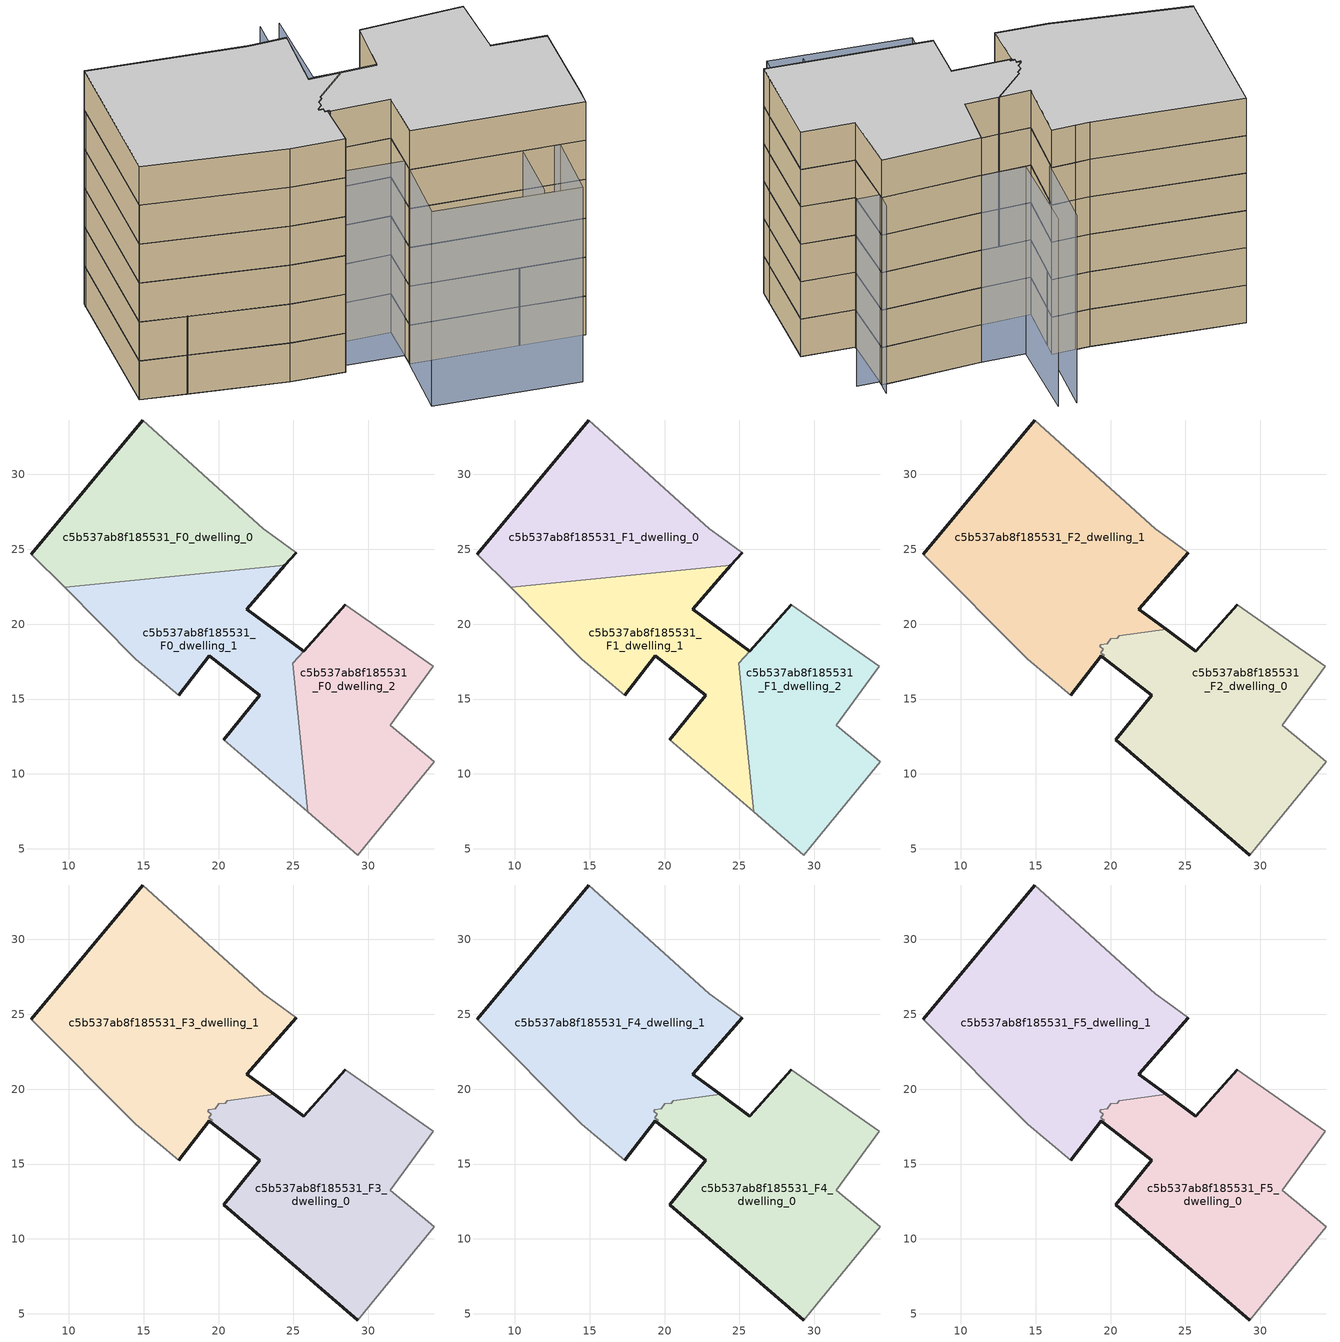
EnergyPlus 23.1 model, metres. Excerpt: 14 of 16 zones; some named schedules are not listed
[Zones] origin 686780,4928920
c5b537ab8f185531_F0_dwelling_0
 floor ground (EU_floor_Construction): 24.43,23.92 25.17,24.76 23.81,25.75 22.98,26.37 14.94,33.62 7.51,24.68 9.72,22.45 z0
 wall outside (EU_wall_Construction): 25.17,24.76 24.43,23.92 / 7.51,24.68 14.94,33.62 z0:3
 wall adiabatic (EU_wall_Construction): 14.94,33.62 22.98,26.37 23.81,25.75 25.17,24.76 / 9.72,22.45 7.51,24.68 z0:3
 wall to c5b537ab8f185531_F0_dwelling_1 (EU_wall_Construction): 24.43,23.92 9.72,22.45 z0:3
c5b537ab8f185531_F0_dwelling_1
 floor ground (EU_floor_Construction): 25.94,7.47 24.95,17.38 25.67,18.19 21.88,21.01 24.43,23.92 9.72,22.45 14.48,17.65 17.35,15.25 19.36,17.89 22.76,15.26 20.34,12.29 z0
 wall outside (EU_wall_Construction): 24.43,23.92 21.88,21.01 25.67,18.19 / 20.34,12.29 22.76,15.26 19.36,17.89 17.35,15.25 z0:3
 wall adiabatic (EU_wall_Construction): 25.94,7.47 20.34,12.29 / 17.35,15.25 14.48,17.65 9.72,22.45 z0:3
 wall to c5b537ab8f185531_F0_dwelling_2 (EU_wall_Construction): 25.67,18.19 24.95,17.38 / 24.95,17.37 25.94,7.47 z0:3
c5b537ab8f185531_F0_dwelling_2
 floor ground (EU_floor_Construction): 30.15,5.63 34.38,10.8 31.47,13.26 34.34,17.18 28.47,21.3 24.95,17.37 25.94,7.47 29.28,4.59 z0
 wall outside (EU_wall_Construction): 25.67,18.19 28.47,21.3 z0:3
 wall adiabatic (EU_wall_Construction): 28.47,21.3 34.34,17.18 31.47,13.26 34.38,10.8 30.15,5.63 29.28,4.59 25.94,7.47 z0:3
c5b537ab8f185531_F1_dwelling_0
 floor to c5b537ab8f185531_F0_dwelling_0 (EU_floor_Construction): 24.43,23.92 25.17,24.76 23.81,25.75 22.98,26.37 14.94,33.62 7.51,24.68 9.72,22.45 z3
 wall outside (EU_wall_Construction): 25.17,24.76 24.43,23.92 / 7.51,24.68 14.94,33.62 z3:6
 wall adiabatic (EU_wall_Construction): 14.94,33.62 22.98,26.37 23.81,25.75 25.17,24.76 / 9.72,22.45 7.51,24.68 z3:6
 wall to c5b537ab8f185531_F1_dwelling_1 (EU_wall_Construction): 24.43,23.92 9.72,22.45 z3:6
c5b537ab8f185531_F1_dwelling_1
 floor to c5b537ab8f185531_F0_dwelling_1 (EU_floor_Construction): 25.94,7.47 24.95,17.38 25.67,18.19 21.88,21.01 24.43,23.92 9.72,22.45 14.48,17.65 17.35,15.25 19.36,17.89 22.76,15.26 20.34,12.29 z3
 wall outside (EU_wall_Construction): 24.43,23.92 21.88,21.01 25.67,18.19 / 20.34,12.29 22.76,15.26 19.36,17.89 17.35,15.25 z3:6
 wall adiabatic (EU_wall_Construction): 25.94,7.47 20.34,12.29 / 17.35,15.25 14.48,17.65 9.72,22.45 z3:6
 wall to c5b537ab8f185531_F1_dwelling_2 (EU_wall_Construction): 25.67,18.19 24.95,17.38 / 24.95,17.37 25.94,7.47 z3:6
c5b537ab8f185531_F1_dwelling_2
 floor to c5b537ab8f185531_F0_dwelling_2 (EU_floor_Construction): 30.15,5.63 34.38,10.8 31.47,13.26 34.34,17.18 28.47,21.3 24.95,17.37 25.94,7.47 29.28,4.59 z3
 wall outside (EU_wall_Construction): 25.67,18.19 28.47,21.3 z3:6
 wall adiabatic (EU_wall_Construction): 28.47,21.3 34.34,17.18 31.47,13.26 34.38,10.8 30.15,5.63 29.28,4.59 25.94,7.47 z3:6
c5b537ab8f185531_F2_dwelling_0
 floor to c5b537ab8f185531_F1_dwelling_2 (EU_floor_Construction): 30.15,5.63 34.38,10.8 31.47,13.26 34.34,17.18 28.47,21.3 24.95,17.38 25.94,7.47 29.28,4.59 z6
 floor to c5b537ab8f185531_F1_dwelling_1 (EU_floor_Construction): 25.94,7.47 24.95,17.38 25.67,18.19 23.71,19.65 20.57,19.23 20.45,19.07 20.03,19.01 19.77,18.67 19.35,18.62 19.28,18.52 19.51,18.34 19.33,18.1 19.57,17.91 19.48,17.79 22.76,15.26 20.34,12.29 z6
 wall outside (EU_wall_Construction): 29.28,4.59 20.34,12.29 22.76,15.26 19.48,17.79 / 23.71,19.65 25.67,18.19 28.47,21.3 z6:9
 wall adiabatic (EU_wall_Construction): 28.47,21.3 34.34,17.18 31.47,13.26 34.38,10.8 30.15,5.63 29.28,4.59 z6:9
 wall to c5b537ab8f185531_F2_dwelling_1 (EU_wall_Construction): 19.48,17.79 19.57,17.91 19.33,18.1 19.51,18.34 19.28,18.52 19.35,18.62 19.77,18.67 20.03,19.01 20.45,19.07 20.57,19.23 23.71,19.65 z6:9
c5b537ab8f185531_F2_dwelling_1
 floor to c5b537ab8f185531_F1_dwelling_0 (EU_floor_Construction): 24.43,23.92 25.17,24.76 23.81,25.75 22.98,26.37 14.94,33.62 7.51,24.68 9.72,22.45 z6
 floor to c5b537ab8f185531_F1_dwelling_1 (EU_floor_Construction): 23.71,19.65 21.88,21.01 24.43,23.92 9.72,22.45 14.48,17.65 17.35,15.25 19.36,17.89 19.48,17.79 19.57,17.91 19.33,18.1 19.51,18.34 19.28,18.52 19.35,18.62 19.77,18.67 20.03,19.01 20.45,19.07 20.57,19.23 z6
 wall outside (EU_wall_Construction): 19.48,17.79 19.36,17.89 17.35,15.25 / 7.51,24.68 14.94,33.62 / 25.17,24.76 21.88,21.01 23.71,19.65 z6:9
 wall adiabatic (EU_wall_Construction): 17.35,15.25 14.48,17.65 7.51,24.68 / 14.94,33.62 22.98,26.37 23.81,25.75 25.17,24.76 z6:9
c5b537ab8f185531_F3_dwelling_0
 floor to c5b537ab8f185531_F2_dwelling_0 (EU_floor_Construction): 30.15,5.63 34.38,10.8 31.47,13.26 34.34,17.18 28.47,21.3 25.67,18.19 23.71,19.65 20.57,19.23 20.45,19.07 20.03,19.01 19.77,18.67 19.35,18.62 19.28,18.52 19.51,18.34 19.33,18.1 19.57,17.91 19.48,17.79 22.76,15.26 20.34,12.29 29.28,4.59 z9
 wall outside (EU_wall_Construction): 29.28,4.59 20.34,12.29 22.76,15.26 19.48,17.79 / 23.71,19.65 25.67,18.19 28.47,21.3 z9:12
 wall adiabatic (EU_wall_Construction): 28.47,21.3 34.34,17.18 31.47,13.26 34.38,10.8 30.15,5.63 29.28,4.59 z9:12
 wall to c5b537ab8f185531_F3_dwelling_1 (EU_wall_Construction): 19.48,17.79 19.57,17.91 19.33,18.1 19.51,18.34 19.28,18.52 19.35,18.62 19.77,18.67 20.03,19.01 20.45,19.07 20.57,19.23 23.71,19.65 z9:12
c5b537ab8f185531_F3_dwelling_1
 floor to c5b537ab8f185531_F2_dwelling_1 (EU_floor_Construction): 23.71,19.65 21.88,21.01 25.17,24.76 23.81,25.75 22.98,26.37 14.94,33.62 7.51,24.68 14.48,17.65 17.35,15.25 19.36,17.89 19.48,17.79 19.57,17.91 19.33,18.1 19.51,18.34 19.28,18.52 19.35,18.62 19.77,18.67 20.03,19.01 20.45,19.07 20.57,19.23 z9
 wall outside (EU_wall_Construction): 19.48,17.79 19.36,17.89 17.35,15.25 / 7.51,24.68 14.94,33.62 / 25.17,24.76 21.88,21.01 23.71,19.65 z9:12
 wall adiabatic (EU_wall_Construction): 17.35,15.25 14.48,17.65 7.51,24.68 / 14.94,33.62 22.98,26.37 23.81,25.75 25.17,24.76 z9:12
c5b537ab8f185531_F4_dwelling_0
 floor to c5b537ab8f185531_F3_dwelling_0 (EU_floor_Construction): 30.15,5.63 34.38,10.8 31.47,13.26 34.34,17.18 28.47,21.3 25.67,18.19 23.71,19.65 20.57,19.23 20.45,19.07 20.03,19.01 19.77,18.67 19.35,18.62 19.28,18.52 19.51,18.34 19.33,18.1 19.57,17.91 19.48,17.79 22.76,15.26 20.34,12.29 29.28,4.59 z12
 wall outside (EU_wall_Construction): 29.28,4.59 20.34,12.29 22.76,15.26 19.48,17.79 / 23.71,19.65 25.67,18.19 28.47,21.3 z12:15
 wall adiabatic (EU_wall_Construction): 28.47,21.3 34.34,17.18 31.47,13.26 34.38,10.8 30.15,5.63 29.28,4.59 z12:15
 wall to c5b537ab8f185531_F4_dwelling_1 (EU_wall_Construction): 19.48,17.79 19.57,17.91 19.33,18.1 19.51,18.34 19.28,18.52 19.35,18.62 19.77,18.67 20.03,19.01 20.45,19.07 20.57,19.23 23.71,19.65 z12:15
c5b537ab8f185531_F4_dwelling_1
 floor to c5b537ab8f185531_F3_dwelling_1 (EU_floor_Construction): 23.71,19.65 21.88,21.01 25.17,24.76 23.81,25.75 22.98,26.37 14.94,33.62 7.51,24.68 14.48,17.65 17.35,15.25 19.36,17.89 19.48,17.79 19.57,17.91 19.33,18.1 19.51,18.34 19.28,18.52 19.35,18.62 19.77,18.67 20.03,19.01 20.45,19.07 20.57,19.23 z12
 wall outside (EU_wall_Construction): 19.48,17.79 19.36,17.89 17.35,15.25 / 7.51,24.68 14.94,33.62 / 25.17,24.76 21.88,21.01 23.71,19.65 z12:15
 wall adiabatic (EU_wall_Construction): 17.35,15.25 14.48,17.65 7.51,24.68 / 14.94,33.62 22.98,26.37 23.81,25.75 25.17,24.76 z12:15
c5b537ab8f185531_F5_dwelling_0
 floor to c5b537ab8f185531_F4_dwelling_0 (EU_floor_Construction): 30.15,5.63 34.38,10.8 31.47,13.26 34.34,17.18 28.47,21.3 25.67,18.19 23.71,19.65 20.57,19.23 20.45,19.07 20.03,19.01 19.77,18.67 19.35,18.62 19.28,18.52 19.51,18.34 19.33,18.1 19.57,17.91 19.48,17.79 22.76,15.26 20.34,12.29 29.28,4.59 z15
 wall outside (EU_wall_Construction): 29.28,4.59 20.34,12.29 22.76,15.26 19.48,17.79 / 23.71,19.65 25.67,18.19 28.47,21.3 z15:18
 wall adiabatic (EU_wall_Construction): 28.47,21.3 34.34,17.18 31.47,13.26 34.38,10.8 30.15,5.63 29.28,4.59 z15:18
 wall to c5b537ab8f185531_F5_dwelling_1 (EU_wall_Construction): 19.48,17.79 19.57,17.91 19.33,18.1 19.51,18.34 19.28,18.52 19.35,18.62 19.77,18.67 20.03,19.01 20.45,19.07 20.57,19.23 23.71,19.65 z15:18
 ceiling to c5b537ab8f185531_F6_dwelling_0 (EU_floor_Construction): 34.34,17.18 31.47,13.26 34.38,10.8 30.15,5.63 29.28,4.59 20.34,12.29 22.76,15.26 19.48,17.79 19.57,17.91 19.33,18.1 19.51,18.34 19.28,18.52 19.35,18.62 19.77,18.67 20.03,19.01 20.45,19.07 20.57,19.23 23.71,19.65 25.67,18.19 28.47,21.3 z18
c5b537ab8f185531_F5_dwelling_1
 floor to c5b537ab8f185531_F4_dwelling_1 (EU_floor_Construction): 23.71,19.65 21.88,21.01 25.17,24.76 23.81,25.75 22.98,26.37 14.94,33.62 7.51,24.68 14.48,17.65 17.35,15.25 19.36,17.89 19.48,17.79 19.57,17.91 19.33,18.1 19.51,18.34 19.28,18.52 19.35,18.62 19.77,18.67 20.03,19.01 20.45,19.07 20.57,19.23 z15
 wall outside (EU_wall_Construction): 19.48,17.79 19.36,17.89 17.35,15.25 / 7.51,24.68 14.94,33.62 / 25.17,24.76 21.88,21.01 23.71,19.65 z15:18
 wall adiabatic (EU_wall_Construction): 17.35,15.25 14.48,17.65 7.51,24.68 / 14.94,33.62 22.98,26.37 23.81,25.75 25.17,24.76 z15:18
 ceiling to c5b537ab8f185531_F6_dwelling_1 (EU_floor_Construction): 22.98,26.37 23.81,25.75 25.17,24.76 21.88,21.01 23.71,19.65 20.57,19.23 20.45,19.07 20.03,19.01 19.77,18.67 19.35,18.62 19.28,18.52 19.51,18.34 19.33,18.1 19.57,17.91 19.48,17.79 19.36,17.89 17.35,15.25 14.48,17.65 7.51,24.68 14.94,33.62 z18
shading: 23.05,3.76 35,17.95 / 35.37,15.86 26,23.26 / 26,23.26 30.11,28.46 / 7.51,24.68 21.23,12.9 / 29.11,29.26 25.1,24.56 / 25.1,24.56 14.72,33.4 / 17.03,8.49 20.38,12.34 / 20.38,12.34 27.98,5.7 / 27.98,5.7 24.63,1.86 / 24.63,1.86 17.03,8.49 z0:15
[Building]
EU S2 Campaign: North Axis=0; Terrain=City; Solar Distribution=FullExterior
[Site:Location]
Bologna: Latitude=44.5; Longitude=11.25; Time Zone=1; Elevation=37
[SizingPeriod:WeatherFileDays]
AnnualSizingPeriod: Begin Month=1; Begin Day of Month=1; End Month=12; End Day of Month=31; Day of Week for Start Day=Monday; Use Weather File Daylight Saving Period=No; Use Weather File Rain and Snow Indicators=No
[MATERIAL]
EU_InternalMass_Material: Roughness=MediumRough; Thickness=0.1; Conductivity=1; Density=1800; Specific Heat=900; Thermal Absorptance=0.9; Solar Absorptance=0.7; Visible Absorptance=0.7
[MATERIAL:NOMASS] Roughness=MediumRough; Thermal Absorptance=0.9; Solar Absorptance=0.7; Visible Absorptance=0.7
Name | Thermal Resistance
EU_wall_NoMass | 0.905828
EU_floor_NoMass | 0.67114
[CONSTRUCTION]
EU_wall_Construction: EU_wall_NoMass
EU_floor_Construction: EU_floor_NoMass
EU_InternalMass_Construction: EU_InternalMass_Material
[ZONE] Type=1; Multiplier=1; Ceiling Height=autocalculate; Floor Area=autocalculate; Part of Total Floor Area=Yes
Name | Volume
c5b537ab8f185531_F0_dwelling_0; c5b537ab8f185531_F1_dwelling_0 | 307.897
c5b537ab8f185531_F2_dwelling_0; c5b537ab8f185531_F3_dwelling_0; c5b537ab8f185531_F4_dwelling_0; c5b537ab8f185531_F5_dwelling_0 | 428.525
c5b537ab8f185531_F0_dwelling_1; c5b537ab8f185531_F1_dwelling_1 | 309.661
c5b537ab8f185531_F2_dwelling_1; c5b537ab8f185531_F3_dwelling_1; c5b537ab8f185531_F4_dwelling_1; c5b537ab8f185531_F5_dwelling_1 | 491.433
c5b537ab8f185531_F0_dwelling_2; c5b537ab8f185531_F1_dwelling_2 | 302.355
[INTERNALMASS] Construction=EU_InternalMass_Construction
Name | Zone or ZoneList | Surface Area
c5b537ab8f185531_F0_dwelling_0_EU_InternalMass | c5b537ab8f185531_F0_dwelling_0 | 102.632
c5b537ab8f185531_F0_dwelling_1_EU_InternalMass | c5b537ab8f185531_F0_dwelling_1 | 103.218
c5b537ab8f185531_F0_dwelling_2_EU_InternalMass | c5b537ab8f185531_F0_dwelling_2 | 100.796
c5b537ab8f185531_F1_dwelling_0_EU_InternalMass | c5b537ab8f185531_F1_dwelling_0 | 102.632
c5b537ab8f185531_F1_dwelling_1_EU_InternalMass | c5b537ab8f185531_F1_dwelling_1 | 103.218
c5b537ab8f185531_F1_dwelling_2_EU_InternalMass | c5b537ab8f185531_F1_dwelling_2 | 100.796
c5b537ab8f185531_F2_dwelling_0_EU_InternalMass | c5b537ab8f185531_F2_dwelling_0 | 142.842
c5b537ab8f185531_F2_dwelling_1_EU_InternalMass | c5b537ab8f185531_F2_dwelling_1 | 163.811
c5b537ab8f185531_F3_dwelling_0_EU_InternalMass | c5b537ab8f185531_F3_dwelling_0 | 142.842
c5b537ab8f185531_F3_dwelling_1_EU_InternalMass | c5b537ab8f185531_F3_dwelling_1 | 163.811
c5b537ab8f185531_F4_dwelling_0_EU_InternalMass | c5b537ab8f185531_F4_dwelling_0 | 142.842
c5b537ab8f185531_F4_dwelling_1_EU_InternalMass | c5b537ab8f185531_F4_dwelling_1 | 163.811
c5b537ab8f185531_F5_dwelling_0_EU_InternalMass | c5b537ab8f185531_F5_dwelling_0 | 142.842
c5b537ab8f185531_F5_dwelling_1_EU_InternalMass | c5b537ab8f185531_F5_dwelling_1 | 163.811
[OTHEREQUIPMENT] Fuel Type=Electricity; Design Level Calculation Method=Watts/Area; Power per Zone Floor Area=1; Fraction Latent=0; Fraction Radiant=0; Fraction Lost=0; Carbon Dioxide Generation Rate=0; EndUse Subcategory=EU_Step8_InternalGains
Name | Zone or ZoneList or Space or SpaceList | Schedule
EU_Step8_InternalGain_c5b537ab8f185531_F0_dwelling_0_f000 | c5b537ab8f185531_F0_dwelling_0 | EU_Step8_GainSchedule_c5b537ab8f185531_F0_dwelling_0_f000
EU_Step8_InternalGain_c5b537ab8f185531_F0_dwelling_1_f000 | c5b537ab8f185531_F0_dwelling_1 | EU_Step8_GainSchedule_c5b537ab8f185531_F0_dwelling_1_f000
EU_Step8_InternalGain_c5b537ab8f185531_F0_dwelling_2_f000 | c5b537ab8f185531_F0_dwelling_2 | EU_Step8_GainSchedule_c5b537ab8f185531_F0_dwelling_2_f000
EU_Step8_InternalGain_c5b537ab8f185531_F1_dwelling_0_f000 | c5b537ab8f185531_F1_dwelling_0 | EU_Step8_GainSchedule_c5b537ab8f185531_F1_dwelling_0_f000
EU_Step8_InternalGain_c5b537ab8f185531_F1_dwelling_1_f000 | c5b537ab8f185531_F1_dwelling_1 | EU_Step8_GainSchedule_c5b537ab8f185531_F1_dwelling_1_f000
EU_Step8_InternalGain_c5b537ab8f185531_F1_dwelling_2_f000 | c5b537ab8f185531_F1_dwelling_2 | EU_Step8_GainSchedule_c5b537ab8f185531_F1_dwelling_2_f000
EU_Step8_InternalGain_c5b537ab8f185531_F2_dwelling_0_f000 | c5b537ab8f185531_F2_dwelling_0 | EU_Step8_GainSchedule_c5b537ab8f185531_F2_dwelling_0_f000
EU_Step8_InternalGain_c5b537ab8f185531_F2_dwelling_1_f000 | c5b537ab8f185531_F2_dwelling_1 | EU_Step8_GainSchedule_c5b537ab8f185531_F2_dwelling_1_f000
EU_Step8_InternalGain_c5b537ab8f185531_F3_dwelling_0_f000 | c5b537ab8f185531_F3_dwelling_0 | EU_Step8_GainSchedule_c5b537ab8f185531_F3_dwelling_0_f000
EU_Step8_InternalGain_c5b537ab8f185531_F3_dwelling_1_f000 | c5b537ab8f185531_F3_dwelling_1 | EU_Step8_GainSchedule_c5b537ab8f185531_F3_dwelling_1_f000
EU_Step8_InternalGain_c5b537ab8f185531_F4_dwelling_0_f000 | c5b537ab8f185531_F4_dwelling_0 | EU_Step8_GainSchedule_c5b537ab8f185531_F4_dwelling_0_f000
EU_Step8_InternalGain_c5b537ab8f185531_F4_dwelling_1_f000 | c5b537ab8f185531_F4_dwelling_1 | EU_Step8_GainSchedule_c5b537ab8f185531_F4_dwelling_1_f000
EU_Step8_InternalGain_c5b537ab8f185531_F5_dwelling_0_f000 | c5b537ab8f185531_F5_dwelling_0 | EU_Step8_GainSchedule_c5b537ab8f185531_F5_dwelling_0_f000
EU_Step8_InternalGain_c5b537ab8f185531_F5_dwelling_1_f000 | c5b537ab8f185531_F5_dwelling_1 | EU_Step8_GainSchedule_c5b537ab8f185531_F5_dwelling_1_f000
[ZONEVENTILATION:DESIGNFLOWRATE] Schedule=EU_AlwaysOn; Design Flow Rate Calculation Method=AirChanges/Hour; Air Changes per Hour=0.73129; Ventilation Type=Natural; Fan Pressure Rise=0; Fan Total Efficiency=1; Constant Term Coefficient=1; Temperature Term Coefficient=0; Velocity Term Coefficient=0; Velocity Squared Term Coefficient=0; Minimum Indoor Temperature=-100; Maximum Indoor Temperature=100; Delta Temperature=-100; Minimum Outdoor Temperature=-100; Maximum Outdoor Temperature=100; Maximum Wind Speed=40
Name | Zone or ZoneList or Space or SpaceList
EU_ConstantAir_c5b537ab8f185531_F0_dwelling_0 | c5b537ab8f185531_F0_dwelling_0
EU_ConstantAir_c5b537ab8f185531_F0_dwelling_1 | c5b537ab8f185531_F0_dwelling_1
EU_ConstantAir_c5b537ab8f185531_F0_dwelling_2 | c5b537ab8f185531_F0_dwelling_2
EU_ConstantAir_c5b537ab8f185531_F1_dwelling_0 | c5b537ab8f185531_F1_dwelling_0
EU_ConstantAir_c5b537ab8f185531_F1_dwelling_1 | c5b537ab8f185531_F1_dwelling_1
EU_ConstantAir_c5b537ab8f185531_F1_dwelling_2 | c5b537ab8f185531_F1_dwelling_2
EU_ConstantAir_c5b537ab8f185531_F2_dwelling_0 | c5b537ab8f185531_F2_dwelling_0
EU_ConstantAir_c5b537ab8f185531_F2_dwelling_1 | c5b537ab8f185531_F2_dwelling_1
EU_ConstantAir_c5b537ab8f185531_F3_dwelling_0 | c5b537ab8f185531_F3_dwelling_0
EU_ConstantAir_c5b537ab8f185531_F3_dwelling_1 | c5b537ab8f185531_F3_dwelling_1
EU_ConstantAir_c5b537ab8f185531_F4_dwelling_0 | c5b537ab8f185531_F4_dwelling_0
EU_ConstantAir_c5b537ab8f185531_F4_dwelling_1 | c5b537ab8f185531_F4_dwelling_1
EU_ConstantAir_c5b537ab8f185531_F5_dwelling_0 | c5b537ab8f185531_F5_dwelling_0
EU_ConstantAir_c5b537ab8f185531_F5_dwelling_1 | c5b537ab8f185531_F5_dwelling_1
[HVACTEMPLATE:THERMOSTAT] Constant Heating Setpoint=20; Constant Cooling Setpoint=50
EU_HeatOnly_c5b537ab8f185531_F0_dwelling_0; EU_HeatOnly_c5b537ab8f185531_F0_dwelling_1; EU_HeatOnly_c5b537ab8f185531_F0_dwelling_2; EU_HeatOnly_c5b537ab8f185531_F1_dwelling_0; EU_HeatOnly_c5b537ab8f185531_F1_dwelling_1; EU_HeatOnly_c5b537ab8f185531_F1_dwelling_2
